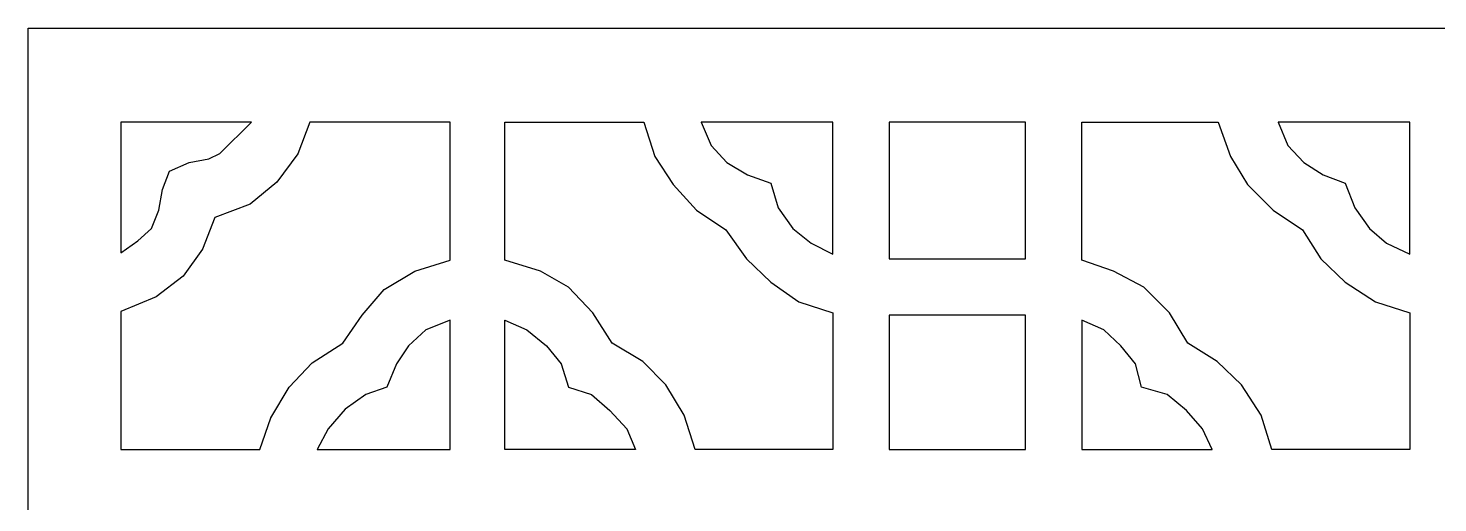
# Model space of a CAD drawing. Header units: centimetres. Extents: x 18.13 to 27, y 0.12 to 9.
# Drawn here: x 18.13 to 22.569, y 7.508 to 9.001 of the extents above; entities that cross this region are included whole.
import ezdxf

# ---------------------------------------------------------------- set-up
doc = ezdxf.new("R2010")
doc.units = ezdxf.units.CM
doc.header["$MEASUREMENT"] = 0
doc.layers.add('layer 1', color=7, linetype='Continuous')

msp = doc.modelspace()

# ---------------------------------------------------------------- linework, layer by layer
at = {"layer": 'layer 1', "color": 250}
for points, knots in [([(18.13026, 9.00077), (18.13026, 9.00077), (18.13026, 0.12357), (18.13026, 0.12357), (18.13026, 0.12357), (18.13026, 0.12357), (26.99977, 0.12357), (26.99977, 0.12357), (26.99977, 0.12357), (26.99977, 0.12357), (26.99977, 9.00077), (26.99977, 9.00077), (26.99977, 9.00077), (26.99977, 9.00077), (18.13026, 9.00077), (18.13026, 9.00077)], [0, 0, 0, 0, 0.2, 0.2, 0.2, 0.2, 0.4, 0.4, 0.4, 0.4, 0.6, 0.6, 0.6, 0.6, 1, 1, 1, 1]), ([(18.85981, 7.67608), (18.85981, 7.67608), (18.42207, 7.67608), (18.42207, 7.67608), (18.42207, 7.67608), (18.42207, 7.67608), (18.42207, 8.10999), (18.42207, 8.10999), (18.42207, 8.10999), (18.42207, 8.10999), (18.53341, 8.15606), (18.53341, 8.15606), (18.53341, 8.15606), (18.53341, 8.15606), (18.61791, 8.22132), (18.61791, 8.22132), (18.61791, 8.22132), (18.61791, 8.22132), (18.67935, 8.3058), (18.67935, 8.3058), (18.67935, 8.3058), (18.67935, 8.3058), (18.71774, 8.40562), (18.71774, 8.40562), (18.71774, 8.40562), (18.71774, 8.40562), (18.82906, 8.4479), (18.82906, 8.4479), (18.82906, 8.4479), (18.82906, 8.4479), (18.91356, 8.51699), (18.91356, 8.51699), (18.91356, 8.51699), (18.91356, 8.51699), (18.97885, 8.60529), (18.97885, 8.60529), (18.97885, 8.60529), (18.97885, 8.60529), (19.01722, 8.7051), (19.01722, 8.7051), (19.01722, 8.7051), (19.01722, 8.7051), (19.45879, 8.7051), (19.45879, 8.7051), (19.45879, 8.7051), (19.45879, 8.7051), (19.45879, 8.27123), (19.45879, 8.27123), (19.45879, 8.27123), (19.45879, 8.27123), (19.34742, 8.23668), (19.34742, 8.23668), (19.34742, 8.23668), (19.34742, 8.23668), (19.25143, 8.17909), (19.25143, 8.17909), (19.25143, 8.17909), (19.25143, 8.17909), (19.18233, 8.09846), (19.18233, 8.09846), (19.18233, 8.09846), (19.18233, 8.09846), (19.12088, 8.01015), (19.12088, 8.01015), (19.12088, 8.01015), (19.12088, 8.01015), (19.02491, 7.94874), (19.02491, 7.94874), (19.02491, 7.94874), (19.02491, 7.94874), (18.95194, 7.87193), (18.95194, 7.87193), (18.95194, 7.87193), (18.95194, 7.87193), (18.89436, 7.77593), (18.89436, 7.77593), (18.89436, 7.77593), (18.89436, 7.77593), (18.85981, 7.67608), (18.85981, 7.67608)], [0, 0, 0, 0, 0.047619, 0.047619, 0.047619, 0.047619, 0.0952381, 0.0952381, 0.0952381, 0.0952381, 0.1428571, 0.1428571, 0.1428571, 0.1428571, 0.1904762, 0.1904762, 0.1904762, 0.1904762, 0.2380952, 0.2380952, 0.2380952, 0.2380952, 0.2857143, 0.2857143, 0.2857143, 0.2857143, 0.3333333, 0.3333333, 0.3333333, 0.3333333, 0.3809524, 0.3809524, 0.3809524, 0.3809524, 0.4285714, 0.4285714, 0.4285714, 0.4285714, 0.4761905, 0.4761905, 0.4761905, 0.4761905, 0.5238095, 0.5238095, 0.5238095, 0.5238095, 0.5714286, 0.5714286, 0.5714286, 0.5714286, 0.6190476, 0.6190476, 0.6190476, 0.6190476, 0.6666667, 0.6666667, 0.6666667, 0.6666667, 0.7142857, 0.7142857, 0.7142857, 0.7142857, 0.7619048, 0.7619048, 0.7619048, 0.7619048, 0.8095238, 0.8095238, 0.8095238, 0.8095238, 0.8571429, 0.8571429, 0.8571429, 0.8571429, 0.9047619, 0.9047619, 0.9047619, 0.9047619, 1, 1, 1, 1]), ([(18.42207, 8.2943), (18.42207, 8.2943), (18.42207, 8.7051), (18.42207, 8.7051), (18.42207, 8.7051), (18.42207, 8.7051), (18.83292, 8.7051), (18.83292, 8.7051), (18.83292, 8.7051), (18.83292, 8.7051), (18.73419, 8.60638), (18.73419, 8.60638), (18.73419, 8.60638), (18.73419, 8.60638), (18.69855, 8.58994), (18.69855, 8.58994), (18.69855, 8.58994), (18.69855, 8.58994), (18.63708, 8.57841), (18.63708, 8.57841), (18.63708, 8.57841), (18.63708, 8.57841), (18.57564, 8.55153), (18.57564, 8.55153), (18.57564, 8.55153), (18.57564, 8.55153), (18.55265, 8.49396), (18.55265, 8.49396), (18.55265, 8.49396), (18.55265, 8.49396), (18.5411, 8.42869), (18.5411, 8.42869), (18.5411, 8.42869), (18.5411, 8.42869), (18.51808, 8.37108), (18.51808, 8.37108), (18.51808, 8.37108), (18.51808, 8.37108), (18.47582, 8.33265), (18.47582, 8.33265), (18.47582, 8.33265), (18.47582, 8.33265), (18.42207, 8.2943), (18.42207, 8.2943)], [0, 0, 0, 0, 0.0833333, 0.0833333, 0.0833333, 0.0833333, 0.1666667, 0.1666667, 0.1666667, 0.1666667, 0.25, 0.25, 0.25, 0.25, 0.3333333, 0.3333333, 0.3333333, 0.3333333, 0.4166667, 0.4166667, 0.4166667, 0.4166667, 0.5, 0.5, 0.5, 0.5, 0.5833333, 0.5833333, 0.5833333, 0.5833333, 0.6666667, 0.6666667, 0.6666667, 0.6666667, 0.75, 0.75, 0.75, 0.75, 0.8333333, 0.8333333, 0.8333333, 0.8333333, 1, 1, 1, 1]), ([(20.23055, 7.67608), (20.23055, 7.67608), (20.66442, 7.67608), (20.66442, 7.67608), (20.66442, 7.67608), (20.66442, 7.67608), (20.66442, 8.10613), (20.66442, 8.10613), (20.66442, 8.10613), (20.66442, 8.10613), (20.55692, 8.14072), (20.55692, 8.14072), (20.55692, 8.14072), (20.55692, 8.14072), (20.46861, 8.20213), (20.46861, 8.20213), (20.46861, 8.20213), (20.46861, 8.20213), (20.3918, 8.2751), (20.3918, 8.2751), (20.3918, 8.2751), (20.3918, 8.2751), (20.32654, 8.36727), (20.32654, 8.36727), (20.32654, 8.36727), (20.32654, 8.36727), (20.23439, 8.42869), (20.23439, 8.42869), (20.23439, 8.42869), (20.23439, 8.42869), (20.16144, 8.5093), (20.16144, 8.5093), (20.16144, 8.5093), (20.16144, 8.5093), (20.10382, 8.59763), (20.10382, 8.59763), (20.10382, 8.59763), (20.10382, 8.59763), (20.06927, 8.7051), (20.06927, 8.7051), (20.06927, 8.7051), (20.06927, 8.7051), (19.63155, 8.7051), (19.63155, 8.7051), (19.63155, 8.7051), (19.63155, 8.7051), (19.63155, 8.27123), (19.63155, 8.27123), (19.63155, 8.27123), (19.63155, 8.27123), (19.74293, 8.23668), (19.74293, 8.23668), (19.74293, 8.23668), (19.74293, 8.23668), (19.83119, 8.1868), (19.83119, 8.1868), (19.83119, 8.1868), (19.83119, 8.1868), (19.90802, 8.10613), (19.90802, 8.10613), (19.90802, 8.10613), (19.90802, 8.10613), (19.96948, 8.01015), (19.96948, 8.01015), (19.96948, 8.01015), (19.96948, 8.01015), (20.06541, 7.95256), (20.06541, 7.95256), (20.06541, 7.95256), (20.06541, 7.95256), (20.13838, 7.87961), (20.13838, 7.87961), (20.13838, 7.87961), (20.13838, 7.87961), (20.19595, 7.78361), (20.19595, 7.78361), (20.19595, 7.78361), (20.19595, 7.78361), (20.23055, 7.67608), (20.23055, 7.67608)], [0, 0, 0, 0, 0.047619, 0.047619, 0.047619, 0.047619, 0.0952381, 0.0952381, 0.0952381, 0.0952381, 0.1428571, 0.1428571, 0.1428571, 0.1428571, 0.1904762, 0.1904762, 0.1904762, 0.1904762, 0.2380952, 0.2380952, 0.2380952, 0.2380952, 0.2857143, 0.2857143, 0.2857143, 0.2857143, 0.3333333, 0.3333333, 0.3333333, 0.3333333, 0.3809524, 0.3809524, 0.3809524, 0.3809524, 0.4285714, 0.4285714, 0.4285714, 0.4285714, 0.4761905, 0.4761905, 0.4761905, 0.4761905, 0.5238095, 0.5238095, 0.5238095, 0.5238095, 0.5714286, 0.5714286, 0.5714286, 0.5714286, 0.6190476, 0.6190476, 0.6190476, 0.6190476, 0.6666667, 0.6666667, 0.6666667, 0.6666667, 0.7142857, 0.7142857, 0.7142857, 0.7142857, 0.7619048, 0.7619048, 0.7619048, 0.7619048, 0.8095238, 0.8095238, 0.8095238, 0.8095238, 0.8571429, 0.8571429, 0.8571429, 0.8571429, 0.9047619, 0.9047619, 0.9047619, 0.9047619, 1, 1, 1, 1]), ([(20.66442, 8.29046), (20.66442, 8.29046), (20.59531, 8.32501), (20.59531, 8.32501), (20.59531, 8.32501), (20.59531, 8.32501), (20.53769, 8.37108), (20.53769, 8.37108), (20.53769, 8.37108), (20.53769, 8.37108), (20.49165, 8.43638), (20.49165, 8.43638), (20.49165, 8.43638), (20.49165, 8.43638), (20.46861, 8.51312), (20.46861, 8.51312), (20.46861, 8.51312), (20.46861, 8.51312), (20.39563, 8.54002), (20.39563, 8.54002), (20.39563, 8.54002), (20.39563, 8.54002), (20.33038, 8.57841), (20.33038, 8.57841), (20.33038, 8.57841), (20.33038, 8.57841), (20.28046, 8.63219), (20.28046, 8.63219), (20.28046, 8.63219), (20.28046, 8.63219), (20.24973, 8.7051), (20.24973, 8.7051), (20.24973, 8.7051), (20.24973, 8.7051), (20.66442, 8.7051), (20.66442, 8.7051), (20.66442, 8.7051), (20.66442, 8.7051), (20.66442, 8.29046), (20.66442, 8.29046)], [0, 0, 0, 0, 0.0909091, 0.0909091, 0.0909091, 0.0909091, 0.1818182, 0.1818182, 0.1818182, 0.1818182, 0.2727273, 0.2727273, 0.2727273, 0.2727273, 0.3636364, 0.3636364, 0.3636364, 0.3636364, 0.4545455, 0.4545455, 0.4545455, 0.4545455, 0.5454545, 0.5454545, 0.5454545, 0.5454545, 0.6363636, 0.6363636, 0.6363636, 0.6363636, 0.7272727, 0.7272727, 0.7272727, 0.7272727, 0.8181818, 0.8181818, 0.8181818, 0.8181818, 1, 1, 1, 1]), ([(21.27103, 8.7051), (21.27103, 8.7051), (21.27103, 8.2751), (21.27103, 8.2751), (21.27103, 8.2751), (21.27103, 8.2751), (20.84102, 8.2751), (20.84102, 8.2751), (20.84102, 8.2751), (20.84102, 8.2751), (20.84102, 8.7051), (20.84102, 8.7051), (20.84102, 8.7051), (20.84102, 8.7051), (21.27103, 8.7051), (21.27103, 8.7051)], [0, 0, 0, 0, 0.2, 0.2, 0.2, 0.2, 0.4, 0.4, 0.4, 0.4, 0.6, 0.6, 0.6, 0.6, 1, 1, 1, 1]), ([(22.48053, 8.10613), (22.48053, 8.10613), (22.37303, 8.14072), (22.37303, 8.14072), (22.37303, 8.14072), (22.37303, 8.14072), (22.27707, 8.20213), (22.27707, 8.20213), (22.27707, 8.20213), (22.27707, 8.20213), (22.20023, 8.2751), (22.20023, 8.2751), (22.20023, 8.2751), (22.20023, 8.2751), (22.14269, 8.36727), (22.14269, 8.36727), (22.14269, 8.36727), (22.14269, 8.36727), (22.0505, 8.42869), (22.0505, 8.42869), (22.0505, 8.42869), (22.0505, 8.42869), (21.96987, 8.5093), (21.96987, 8.5093), (21.96987, 8.5093), (21.96987, 8.5093), (21.9161, 8.59763), (21.9161, 8.59763), (21.9161, 8.59763), (21.9161, 8.59763), (21.87771, 8.7051), (21.87771, 8.7051), (21.87771, 8.7051), (21.87771, 8.7051), (21.44771, 8.7051), (21.44771, 8.7051), (21.44771, 8.7051), (21.44771, 8.7051), (21.44771, 8.27123), (21.44771, 8.27123), (21.44771, 8.27123), (21.44771, 8.27123), (21.54752, 8.23668), (21.54752, 8.23668), (21.54752, 8.23668), (21.54752, 8.23668), (21.64349, 8.1868), (21.64349, 8.1868), (21.64349, 8.1868), (21.64349, 8.1868), (21.72414, 8.10613), (21.72414, 8.10613), (21.72414, 8.10613), (21.72414, 8.10613), (21.78175, 8.01015), (21.78175, 8.01015), (21.78175, 8.01015), (21.78175, 8.01015), (21.87388, 7.95256), (21.87388, 7.95256), (21.87388, 7.95256), (21.87388, 7.95256), (21.95068, 7.87961), (21.95068, 7.87961), (21.95068, 7.87961), (21.95068, 7.87961), (22.01213, 7.78361), (22.01213, 7.78361), (22.01213, 7.78361), (22.01213, 7.78361), (22.04663, 7.67608), (22.04663, 7.67608), (22.04663, 7.67608), (22.04663, 7.67608), (22.48053, 7.67608), (22.48053, 7.67608), (22.48053, 7.67608), (22.48053, 7.67608), (22.48053, 8.10613), (22.48053, 8.10613)], [0, 0, 0, 0, 0.047619, 0.047619, 0.047619, 0.047619, 0.0952381, 0.0952381, 0.0952381, 0.0952381, 0.1428571, 0.1428571, 0.1428571, 0.1428571, 0.1904762, 0.1904762, 0.1904762, 0.1904762, 0.2380952, 0.2380952, 0.2380952, 0.2380952, 0.2857143, 0.2857143, 0.2857143, 0.2857143, 0.3333333, 0.3333333, 0.3333333, 0.3333333, 0.3809524, 0.3809524, 0.3809524, 0.3809524, 0.4285714, 0.4285714, 0.4285714, 0.4285714, 0.4761905, 0.4761905, 0.4761905, 0.4761905, 0.5238095, 0.5238095, 0.5238095, 0.5238095, 0.5714286, 0.5714286, 0.5714286, 0.5714286, 0.6190476, 0.6190476, 0.6190476, 0.6190476, 0.6666667, 0.6666667, 0.6666667, 0.6666667, 0.7142857, 0.7142857, 0.7142857, 0.7142857, 0.7619048, 0.7619048, 0.7619048, 0.7619048, 0.8095238, 0.8095238, 0.8095238, 0.8095238, 0.8571429, 0.8571429, 0.8571429, 0.8571429, 0.9047619, 0.9047619, 0.9047619, 0.9047619, 1, 1, 1, 1]), ([(22.48053, 8.7051), (22.48053, 8.7051), (22.48053, 8.29046), (22.48053, 8.29046), (22.48053, 8.29046), (22.48053, 8.29046), (22.40759, 8.32501), (22.40759, 8.32501), (22.40759, 8.32501), (22.40759, 8.32501), (22.35384, 8.37108), (22.35384, 8.37108), (22.35384, 8.37108), (22.35384, 8.37108), (22.30775, 8.43638), (22.30775, 8.43638), (22.30775, 8.43638), (22.30775, 8.43638), (22.27707, 8.51312), (22.27707, 8.51312), (22.27707, 8.51312), (22.27707, 8.51312), (22.20792, 8.54002), (22.20792, 8.54002), (22.20792, 8.54002), (22.20792, 8.54002), (22.14648, 8.57841), (22.14648, 8.57841), (22.14648, 8.57841), (22.14648, 8.57841), (22.09659, 8.63219), (22.09659, 8.63219), (22.09659, 8.63219), (22.09659, 8.63219), (22.06588, 8.7051), (22.06588, 8.7051), (22.06588, 8.7051), (22.06588, 8.7051), (22.48053, 8.7051), (22.48053, 8.7051)], [0, 0, 0, 0, 0.0909091, 0.0909091, 0.0909091, 0.0909091, 0.1818182, 0.1818182, 0.1818182, 0.1818182, 0.2727273, 0.2727273, 0.2727273, 0.2727273, 0.3636364, 0.3636364, 0.3636364, 0.3636364, 0.4545455, 0.4545455, 0.4545455, 0.4545455, 0.5454545, 0.5454545, 0.5454545, 0.5454545, 0.6363636, 0.6363636, 0.6363636, 0.6363636, 0.7272727, 0.7272727, 0.7272727, 0.7272727, 0.8181818, 0.8181818, 0.8181818, 0.8181818, 1, 1, 1, 1]), ([(19.04026, 7.67608), (19.04026, 7.67608), (19.07481, 7.74137), (19.07481, 7.74137), (19.07481, 7.74137), (19.07481, 7.74137), (19.12858, 7.80281), (19.12858, 7.80281), (19.12858, 7.80281), (19.12858, 7.80281), (19.19384, 7.84887), (19.19384, 7.84887), (19.19384, 7.84887), (19.19384, 7.84887), (19.25913, 7.87193), (19.25913, 7.87193), (19.25913, 7.87193), (19.25913, 7.87193), (19.28981, 7.9449), (19.28981, 7.9449), (19.28981, 7.9449), (19.28981, 7.9449), (19.32823, 8.00246), (19.32823, 8.00246), (19.32823, 8.00246), (19.32823, 8.00246), (19.382, 8.05238), (19.382, 8.05238), (19.382, 8.05238), (19.382, 8.05238), (19.45879, 8.0831), (19.45879, 8.0831), (19.45879, 8.0831), (19.45879, 8.0831), (19.45879, 7.67608), (19.45879, 7.67608), (19.45879, 7.67608), (19.45879, 7.67608), (19.04026, 7.67608), (19.04026, 7.67608)], [0, 0, 0, 0, 0.0909091, 0.0909091, 0.0909091, 0.0909091, 0.1818182, 0.1818182, 0.1818182, 0.1818182, 0.2727273, 0.2727273, 0.2727273, 0.2727273, 0.3636364, 0.3636364, 0.3636364, 0.3636364, 0.4545455, 0.4545455, 0.4545455, 0.4545455, 0.5454545, 0.5454545, 0.5454545, 0.5454545, 0.6363636, 0.6363636, 0.6363636, 0.6363636, 0.7272727, 0.7272727, 0.7272727, 0.7272727, 0.8181818, 0.8181818, 0.8181818, 0.8181818, 1, 1, 1, 1]), ([(19.63155, 8.0831), (19.63155, 8.0831), (19.63155, 7.67608), (19.63155, 7.67608), (19.63155, 7.67608), (19.63155, 7.67608), (20.04239, 7.67608), (20.04239, 7.67608), (20.04239, 7.67608), (20.04239, 7.67608), (20.01551, 7.74137), (20.01551, 7.74137), (20.01551, 7.74137), (20.01551, 7.74137), (19.96178, 7.79899), (19.96178, 7.79899), (19.96178, 7.79899), (19.96178, 7.79899), (19.90418, 7.84887), (19.90418, 7.84887), (19.90418, 7.84887), (19.90418, 7.84887), (19.83119, 7.87193), (19.83119, 7.87193), (19.83119, 7.87193), (19.83119, 7.87193), (19.80818, 7.9449), (19.80818, 7.9449), (19.80818, 7.9449), (19.80818, 7.9449), (19.76209, 8.00246), (19.76209, 8.00246), (19.76209, 8.00246), (19.76209, 8.00246), (19.7007, 8.05238), (19.7007, 8.05238), (19.7007, 8.05238), (19.7007, 8.05238), (19.63155, 8.0831), (19.63155, 8.0831)], [0, 0, 0, 0, 0.0909091, 0.0909091, 0.0909091, 0.0909091, 0.1818182, 0.1818182, 0.1818182, 0.1818182, 0.2727273, 0.2727273, 0.2727273, 0.2727273, 0.3636364, 0.3636364, 0.3636364, 0.3636364, 0.4545455, 0.4545455, 0.4545455, 0.4545455, 0.5454545, 0.5454545, 0.5454545, 0.5454545, 0.6363636, 0.6363636, 0.6363636, 0.6363636, 0.7272727, 0.7272727, 0.7272727, 0.7272727, 0.8181818, 0.8181818, 0.8181818, 0.8181818, 1, 1, 1, 1]), ([(21.27103, 8.09846), (21.27103, 8.09846), (21.27103, 7.67608), (21.27103, 7.67608), (21.27103, 7.67608), (21.27103, 7.67608), (20.84102, 7.67608), (20.84102, 7.67608), (20.84102, 7.67608), (20.84102, 7.67608), (20.84102, 8.09846), (20.84102, 8.09846), (20.84102, 8.09846), (20.84102, 8.09846), (21.27103, 8.09846), (21.27103, 8.09846)], [0, 0, 0, 0, 0.2, 0.2, 0.2, 0.2, 0.4, 0.4, 0.4, 0.4, 0.6, 0.6, 0.6, 0.6, 1, 1, 1, 1]), ([(21.44771, 7.67608), (21.44771, 7.67608), (21.44771, 8.0831), (21.44771, 8.0831), (21.44771, 8.0831), (21.44771, 8.0831), (21.5168, 8.05238), (21.5168, 8.05238), (21.5168, 8.05238), (21.5168, 8.05238), (21.57057, 8.00246), (21.57057, 8.00246), (21.57057, 8.00246), (21.57057, 8.00246), (21.61664, 7.9449), (21.61664, 7.9449), (21.61664, 7.9449), (21.61664, 7.9449), (21.63585, 7.87193), (21.63585, 7.87193), (21.63585, 7.87193), (21.63585, 7.87193), (21.71649, 7.84887), (21.71649, 7.84887), (21.71649, 7.84887), (21.71649, 7.84887), (21.77786, 7.79899), (21.77786, 7.79899), (21.77786, 7.79899), (21.77786, 7.79899), (21.82781, 7.74137), (21.82781, 7.74137), (21.82781, 7.74137), (21.82781, 7.74137), (21.85852, 7.67608), (21.85852, 7.67608), (21.85852, 7.67608), (21.85852, 7.67608), (21.44771, 7.67608), (21.44771, 7.67608)], [0, 0, 0, 0, 0.0909091, 0.0909091, 0.0909091, 0.0909091, 0.1818182, 0.1818182, 0.1818182, 0.1818182, 0.2727273, 0.2727273, 0.2727273, 0.2727273, 0.3636364, 0.3636364, 0.3636364, 0.3636364, 0.4545455, 0.4545455, 0.4545455, 0.4545455, 0.5454545, 0.5454545, 0.5454545, 0.5454545, 0.6363636, 0.6363636, 0.6363636, 0.6363636, 0.7272727, 0.7272727, 0.7272727, 0.7272727, 0.8181818, 0.8181818, 0.8181818, 0.8181818, 1, 1, 1, 1])]:
    msp.add_open_spline(points, degree=3, knots=knots, dxfattribs=at)
at = {"layer": 'layer 1', "lineweight": 9}
for points, knots in [([(18.13026, 9.00077), (18.13026, 9.00077), (18.13026, 0.12357), (18.13026, 0.12357), (18.13026, 0.12357), (18.13026, 0.12357), (26.99977, 0.12357), (26.99977, 0.12357), (26.99977, 0.12357), (26.99977, 0.12357), (26.99977, 9.00077), (26.99977, 9.00077), (26.99977, 9.00077), (26.99977, 9.00077), (18.13026, 9.00077), (18.13026, 9.00077)], [0, 0, 0, 0, 0.2, 0.2, 0.2, 0.2, 0.4, 0.4, 0.4, 0.4, 0.6, 0.6, 0.6, 0.6, 1, 1, 1, 1]), ([(18.85981, 7.67608), (18.85981, 7.67608), (18.42207, 7.67608), (18.42207, 7.67608), (18.42207, 7.67608), (18.42207, 7.67608), (18.42207, 8.10999), (18.42207, 8.10999), (18.42207, 8.10999), (18.42207, 8.10999), (18.53341, 8.15606), (18.53341, 8.15606), (18.53341, 8.15606), (18.53341, 8.15606), (18.61791, 8.22132), (18.61791, 8.22132), (18.61791, 8.22132), (18.61791, 8.22132), (18.67935, 8.3058), (18.67935, 8.3058), (18.67935, 8.3058), (18.67935, 8.3058), (18.71774, 8.40562), (18.71774, 8.40562), (18.71774, 8.40562), (18.71774, 8.40562), (18.82906, 8.4479), (18.82906, 8.4479), (18.82906, 8.4479), (18.82906, 8.4479), (18.91356, 8.51699), (18.91356, 8.51699), (18.91356, 8.51699), (18.91356, 8.51699), (18.97885, 8.60529), (18.97885, 8.60529), (18.97885, 8.60529), (18.97885, 8.60529), (19.01722, 8.7051), (19.01722, 8.7051), (19.01722, 8.7051), (19.01722, 8.7051), (19.45879, 8.7051), (19.45879, 8.7051), (19.45879, 8.7051), (19.45879, 8.7051), (19.45879, 8.27123), (19.45879, 8.27123), (19.45879, 8.27123), (19.45879, 8.27123), (19.34742, 8.23668), (19.34742, 8.23668), (19.34742, 8.23668), (19.34742, 8.23668), (19.25143, 8.17909), (19.25143, 8.17909), (19.25143, 8.17909), (19.25143, 8.17909), (19.18233, 8.09846), (19.18233, 8.09846), (19.18233, 8.09846), (19.18233, 8.09846), (19.12088, 8.01015), (19.12088, 8.01015), (19.12088, 8.01015), (19.12088, 8.01015), (19.02491, 7.94874), (19.02491, 7.94874), (19.02491, 7.94874), (19.02491, 7.94874), (18.95194, 7.87193), (18.95194, 7.87193), (18.95194, 7.87193), (18.95194, 7.87193), (18.89436, 7.77593), (18.89436, 7.77593), (18.89436, 7.77593), (18.89436, 7.77593), (18.85981, 7.67608), (18.85981, 7.67608)], [0, 0, 0, 0, 0.047619, 0.047619, 0.047619, 0.047619, 0.0952381, 0.0952381, 0.0952381, 0.0952381, 0.1428571, 0.1428571, 0.1428571, 0.1428571, 0.1904762, 0.1904762, 0.1904762, 0.1904762, 0.2380952, 0.2380952, 0.2380952, 0.2380952, 0.2857143, 0.2857143, 0.2857143, 0.2857143, 0.3333333, 0.3333333, 0.3333333, 0.3333333, 0.3809524, 0.3809524, 0.3809524, 0.3809524, 0.4285714, 0.4285714, 0.4285714, 0.4285714, 0.4761905, 0.4761905, 0.4761905, 0.4761905, 0.5238095, 0.5238095, 0.5238095, 0.5238095, 0.5714286, 0.5714286, 0.5714286, 0.5714286, 0.6190476, 0.6190476, 0.6190476, 0.6190476, 0.6666667, 0.6666667, 0.6666667, 0.6666667, 0.7142857, 0.7142857, 0.7142857, 0.7142857, 0.7619048, 0.7619048, 0.7619048, 0.7619048, 0.8095238, 0.8095238, 0.8095238, 0.8095238, 0.8571429, 0.8571429, 0.8571429, 0.8571429, 0.9047619, 0.9047619, 0.9047619, 0.9047619, 1, 1, 1, 1]), ([(18.42207, 8.2943), (18.42207, 8.2943), (18.42207, 8.7051), (18.42207, 8.7051), (18.42207, 8.7051), (18.42207, 8.7051), (18.83292, 8.7051), (18.83292, 8.7051), (18.83292, 8.7051), (18.83292, 8.7051), (18.73419, 8.60638), (18.73419, 8.60638), (18.73419, 8.60638), (18.73419, 8.60638), (18.69855, 8.58994), (18.69855, 8.58994), (18.69855, 8.58994), (18.69855, 8.58994), (18.63708, 8.57841), (18.63708, 8.57841), (18.63708, 8.57841), (18.63708, 8.57841), (18.57564, 8.55153), (18.57564, 8.55153), (18.57564, 8.55153), (18.57564, 8.55153), (18.55265, 8.49396), (18.55265, 8.49396), (18.55265, 8.49396), (18.55265, 8.49396), (18.5411, 8.42869), (18.5411, 8.42869), (18.5411, 8.42869), (18.5411, 8.42869), (18.51808, 8.37108), (18.51808, 8.37108), (18.51808, 8.37108), (18.51808, 8.37108), (18.47582, 8.33265), (18.47582, 8.33265), (18.47582, 8.33265), (18.47582, 8.33265), (18.42207, 8.2943), (18.42207, 8.2943)], [0, 0, 0, 0, 0.0833333, 0.0833333, 0.0833333, 0.0833333, 0.1666667, 0.1666667, 0.1666667, 0.1666667, 0.25, 0.25, 0.25, 0.25, 0.3333333, 0.3333333, 0.3333333, 0.3333333, 0.4166667, 0.4166667, 0.4166667, 0.4166667, 0.5, 0.5, 0.5, 0.5, 0.5833333, 0.5833333, 0.5833333, 0.5833333, 0.6666667, 0.6666667, 0.6666667, 0.6666667, 0.75, 0.75, 0.75, 0.75, 0.8333333, 0.8333333, 0.8333333, 0.8333333, 1, 1, 1, 1]), ([(20.23055, 7.67608), (20.23055, 7.67608), (20.66442, 7.67608), (20.66442, 7.67608), (20.66442, 7.67608), (20.66442, 7.67608), (20.66442, 8.10613), (20.66442, 8.10613), (20.66442, 8.10613), (20.66442, 8.10613), (20.55692, 8.14072), (20.55692, 8.14072), (20.55692, 8.14072), (20.55692, 8.14072), (20.46861, 8.20213), (20.46861, 8.20213), (20.46861, 8.20213), (20.46861, 8.20213), (20.3918, 8.2751), (20.3918, 8.2751), (20.3918, 8.2751), (20.3918, 8.2751), (20.32654, 8.36727), (20.32654, 8.36727), (20.32654, 8.36727), (20.32654, 8.36727), (20.23439, 8.42869), (20.23439, 8.42869), (20.23439, 8.42869), (20.23439, 8.42869), (20.16144, 8.5093), (20.16144, 8.5093), (20.16144, 8.5093), (20.16144, 8.5093), (20.10382, 8.59763), (20.10382, 8.59763), (20.10382, 8.59763), (20.10382, 8.59763), (20.06927, 8.7051), (20.06927, 8.7051), (20.06927, 8.7051), (20.06927, 8.7051), (19.63155, 8.7051), (19.63155, 8.7051), (19.63155, 8.7051), (19.63155, 8.7051), (19.63155, 8.27123), (19.63155, 8.27123), (19.63155, 8.27123), (19.63155, 8.27123), (19.74293, 8.23668), (19.74293, 8.23668), (19.74293, 8.23668), (19.74293, 8.23668), (19.83119, 8.1868), (19.83119, 8.1868), (19.83119, 8.1868), (19.83119, 8.1868), (19.90802, 8.10613), (19.90802, 8.10613), (19.90802, 8.10613), (19.90802, 8.10613), (19.96948, 8.01015), (19.96948, 8.01015), (19.96948, 8.01015), (19.96948, 8.01015), (20.06541, 7.95256), (20.06541, 7.95256), (20.06541, 7.95256), (20.06541, 7.95256), (20.13838, 7.87961), (20.13838, 7.87961), (20.13838, 7.87961), (20.13838, 7.87961), (20.19595, 7.78361), (20.19595, 7.78361), (20.19595, 7.78361), (20.19595, 7.78361), (20.23055, 7.67608), (20.23055, 7.67608)], [0, 0, 0, 0, 0.047619, 0.047619, 0.047619, 0.047619, 0.0952381, 0.0952381, 0.0952381, 0.0952381, 0.1428571, 0.1428571, 0.1428571, 0.1428571, 0.1904762, 0.1904762, 0.1904762, 0.1904762, 0.2380952, 0.2380952, 0.2380952, 0.2380952, 0.2857143, 0.2857143, 0.2857143, 0.2857143, 0.3333333, 0.3333333, 0.3333333, 0.3333333, 0.3809524, 0.3809524, 0.3809524, 0.3809524, 0.4285714, 0.4285714, 0.4285714, 0.4285714, 0.4761905, 0.4761905, 0.4761905, 0.4761905, 0.5238095, 0.5238095, 0.5238095, 0.5238095, 0.5714286, 0.5714286, 0.5714286, 0.5714286, 0.6190476, 0.6190476, 0.6190476, 0.6190476, 0.6666667, 0.6666667, 0.6666667, 0.6666667, 0.7142857, 0.7142857, 0.7142857, 0.7142857, 0.7619048, 0.7619048, 0.7619048, 0.7619048, 0.8095238, 0.8095238, 0.8095238, 0.8095238, 0.8571429, 0.8571429, 0.8571429, 0.8571429, 0.9047619, 0.9047619, 0.9047619, 0.9047619, 1, 1, 1, 1]), ([(20.66442, 8.29046), (20.66442, 8.29046), (20.59531, 8.32501), (20.59531, 8.32501), (20.59531, 8.32501), (20.59531, 8.32501), (20.53769, 8.37108), (20.53769, 8.37108), (20.53769, 8.37108), (20.53769, 8.37108), (20.49165, 8.43638), (20.49165, 8.43638), (20.49165, 8.43638), (20.49165, 8.43638), (20.46861, 8.51312), (20.46861, 8.51312), (20.46861, 8.51312), (20.46861, 8.51312), (20.39563, 8.54002), (20.39563, 8.54002), (20.39563, 8.54002), (20.39563, 8.54002), (20.33038, 8.57841), (20.33038, 8.57841), (20.33038, 8.57841), (20.33038, 8.57841), (20.28046, 8.63219), (20.28046, 8.63219), (20.28046, 8.63219), (20.28046, 8.63219), (20.24973, 8.7051), (20.24973, 8.7051), (20.24973, 8.7051), (20.24973, 8.7051), (20.66442, 8.7051), (20.66442, 8.7051), (20.66442, 8.7051), (20.66442, 8.7051), (20.66442, 8.29046), (20.66442, 8.29046)], [0, 0, 0, 0, 0.0909091, 0.0909091, 0.0909091, 0.0909091, 0.1818182, 0.1818182, 0.1818182, 0.1818182, 0.2727273, 0.2727273, 0.2727273, 0.2727273, 0.3636364, 0.3636364, 0.3636364, 0.3636364, 0.4545455, 0.4545455, 0.4545455, 0.4545455, 0.5454545, 0.5454545, 0.5454545, 0.5454545, 0.6363636, 0.6363636, 0.6363636, 0.6363636, 0.7272727, 0.7272727, 0.7272727, 0.7272727, 0.8181818, 0.8181818, 0.8181818, 0.8181818, 1, 1, 1, 1]), ([(21.27103, 8.7051), (21.27103, 8.7051), (21.27103, 8.2751), (21.27103, 8.2751), (21.27103, 8.2751), (21.27103, 8.2751), (20.84102, 8.2751), (20.84102, 8.2751), (20.84102, 8.2751), (20.84102, 8.2751), (20.84102, 8.7051), (20.84102, 8.7051), (20.84102, 8.7051), (20.84102, 8.7051), (21.27103, 8.7051), (21.27103, 8.7051)], [0, 0, 0, 0, 0.2, 0.2, 0.2, 0.2, 0.4, 0.4, 0.4, 0.4, 0.6, 0.6, 0.6, 0.6, 1, 1, 1, 1]), ([(22.48053, 8.10613), (22.48053, 8.10613), (22.37303, 8.14072), (22.37303, 8.14072), (22.37303, 8.14072), (22.37303, 8.14072), (22.27707, 8.20213), (22.27707, 8.20213), (22.27707, 8.20213), (22.27707, 8.20213), (22.20023, 8.2751), (22.20023, 8.2751), (22.20023, 8.2751), (22.20023, 8.2751), (22.14269, 8.36727), (22.14269, 8.36727), (22.14269, 8.36727), (22.14269, 8.36727), (22.0505, 8.42869), (22.0505, 8.42869), (22.0505, 8.42869), (22.0505, 8.42869), (21.96987, 8.5093), (21.96987, 8.5093), (21.96987, 8.5093), (21.96987, 8.5093), (21.9161, 8.59763), (21.9161, 8.59763), (21.9161, 8.59763), (21.9161, 8.59763), (21.87771, 8.7051), (21.87771, 8.7051), (21.87771, 8.7051), (21.87771, 8.7051), (21.44771, 8.7051), (21.44771, 8.7051), (21.44771, 8.7051), (21.44771, 8.7051), (21.44771, 8.27123), (21.44771, 8.27123), (21.44771, 8.27123), (21.44771, 8.27123), (21.54752, 8.23668), (21.54752, 8.23668), (21.54752, 8.23668), (21.54752, 8.23668), (21.64349, 8.1868), (21.64349, 8.1868), (21.64349, 8.1868), (21.64349, 8.1868), (21.72414, 8.10613), (21.72414, 8.10613), (21.72414, 8.10613), (21.72414, 8.10613), (21.78175, 8.01015), (21.78175, 8.01015), (21.78175, 8.01015), (21.78175, 8.01015), (21.87388, 7.95256), (21.87388, 7.95256), (21.87388, 7.95256), (21.87388, 7.95256), (21.95068, 7.87961), (21.95068, 7.87961), (21.95068, 7.87961), (21.95068, 7.87961), (22.01213, 7.78361), (22.01213, 7.78361), (22.01213, 7.78361), (22.01213, 7.78361), (22.04663, 7.67608), (22.04663, 7.67608), (22.04663, 7.67608), (22.04663, 7.67608), (22.48053, 7.67608), (22.48053, 7.67608), (22.48053, 7.67608), (22.48053, 7.67608), (22.48053, 8.10613), (22.48053, 8.10613)], [0, 0, 0, 0, 0.047619, 0.047619, 0.047619, 0.047619, 0.0952381, 0.0952381, 0.0952381, 0.0952381, 0.1428571, 0.1428571, 0.1428571, 0.1428571, 0.1904762, 0.1904762, 0.1904762, 0.1904762, 0.2380952, 0.2380952, 0.2380952, 0.2380952, 0.2857143, 0.2857143, 0.2857143, 0.2857143, 0.3333333, 0.3333333, 0.3333333, 0.3333333, 0.3809524, 0.3809524, 0.3809524, 0.3809524, 0.4285714, 0.4285714, 0.4285714, 0.4285714, 0.4761905, 0.4761905, 0.4761905, 0.4761905, 0.5238095, 0.5238095, 0.5238095, 0.5238095, 0.5714286, 0.5714286, 0.5714286, 0.5714286, 0.6190476, 0.6190476, 0.6190476, 0.6190476, 0.6666667, 0.6666667, 0.6666667, 0.6666667, 0.7142857, 0.7142857, 0.7142857, 0.7142857, 0.7619048, 0.7619048, 0.7619048, 0.7619048, 0.8095238, 0.8095238, 0.8095238, 0.8095238, 0.8571429, 0.8571429, 0.8571429, 0.8571429, 0.9047619, 0.9047619, 0.9047619, 0.9047619, 1, 1, 1, 1]), ([(22.48053, 8.7051), (22.48053, 8.7051), (22.48053, 8.29046), (22.48053, 8.29046), (22.48053, 8.29046), (22.48053, 8.29046), (22.40759, 8.32501), (22.40759, 8.32501), (22.40759, 8.32501), (22.40759, 8.32501), (22.35384, 8.37108), (22.35384, 8.37108), (22.35384, 8.37108), (22.35384, 8.37108), (22.30775, 8.43638), (22.30775, 8.43638), (22.30775, 8.43638), (22.30775, 8.43638), (22.27707, 8.51312), (22.27707, 8.51312), (22.27707, 8.51312), (22.27707, 8.51312), (22.20792, 8.54002), (22.20792, 8.54002), (22.20792, 8.54002), (22.20792, 8.54002), (22.14648, 8.57841), (22.14648, 8.57841), (22.14648, 8.57841), (22.14648, 8.57841), (22.09659, 8.63219), (22.09659, 8.63219), (22.09659, 8.63219), (22.09659, 8.63219), (22.06588, 8.7051), (22.06588, 8.7051), (22.06588, 8.7051), (22.06588, 8.7051), (22.48053, 8.7051), (22.48053, 8.7051)], [0, 0, 0, 0, 0.0909091, 0.0909091, 0.0909091, 0.0909091, 0.1818182, 0.1818182, 0.1818182, 0.1818182, 0.2727273, 0.2727273, 0.2727273, 0.2727273, 0.3636364, 0.3636364, 0.3636364, 0.3636364, 0.4545455, 0.4545455, 0.4545455, 0.4545455, 0.5454545, 0.5454545, 0.5454545, 0.5454545, 0.6363636, 0.6363636, 0.6363636, 0.6363636, 0.7272727, 0.7272727, 0.7272727, 0.7272727, 0.8181818, 0.8181818, 0.8181818, 0.8181818, 1, 1, 1, 1]), ([(19.04026, 7.67608), (19.04026, 7.67608), (19.07481, 7.74137), (19.07481, 7.74137), (19.07481, 7.74137), (19.07481, 7.74137), (19.12858, 7.80281), (19.12858, 7.80281), (19.12858, 7.80281), (19.12858, 7.80281), (19.19384, 7.84887), (19.19384, 7.84887), (19.19384, 7.84887), (19.19384, 7.84887), (19.25913, 7.87193), (19.25913, 7.87193), (19.25913, 7.87193), (19.25913, 7.87193), (19.28981, 7.9449), (19.28981, 7.9449), (19.28981, 7.9449), (19.28981, 7.9449), (19.32823, 8.00246), (19.32823, 8.00246), (19.32823, 8.00246), (19.32823, 8.00246), (19.382, 8.05238), (19.382, 8.05238), (19.382, 8.05238), (19.382, 8.05238), (19.45879, 8.0831), (19.45879, 8.0831), (19.45879, 8.0831), (19.45879, 8.0831), (19.45879, 7.67608), (19.45879, 7.67608), (19.45879, 7.67608), (19.45879, 7.67608), (19.04026, 7.67608), (19.04026, 7.67608)], [0, 0, 0, 0, 0.0909091, 0.0909091, 0.0909091, 0.0909091, 0.1818182, 0.1818182, 0.1818182, 0.1818182, 0.2727273, 0.2727273, 0.2727273, 0.2727273, 0.3636364, 0.3636364, 0.3636364, 0.3636364, 0.4545455, 0.4545455, 0.4545455, 0.4545455, 0.5454545, 0.5454545, 0.5454545, 0.5454545, 0.6363636, 0.6363636, 0.6363636, 0.6363636, 0.7272727, 0.7272727, 0.7272727, 0.7272727, 0.8181818, 0.8181818, 0.8181818, 0.8181818, 1, 1, 1, 1]), ([(19.63155, 8.0831), (19.63155, 8.0831), (19.63155, 7.67608), (19.63155, 7.67608), (19.63155, 7.67608), (19.63155, 7.67608), (20.04239, 7.67608), (20.04239, 7.67608), (20.04239, 7.67608), (20.04239, 7.67608), (20.01551, 7.74137), (20.01551, 7.74137), (20.01551, 7.74137), (20.01551, 7.74137), (19.96178, 7.79899), (19.96178, 7.79899), (19.96178, 7.79899), (19.96178, 7.79899), (19.90418, 7.84887), (19.90418, 7.84887), (19.90418, 7.84887), (19.90418, 7.84887), (19.83119, 7.87193), (19.83119, 7.87193), (19.83119, 7.87193), (19.83119, 7.87193), (19.80818, 7.9449), (19.80818, 7.9449), (19.80818, 7.9449), (19.80818, 7.9449), (19.76209, 8.00246), (19.76209, 8.00246), (19.76209, 8.00246), (19.76209, 8.00246), (19.7007, 8.05238), (19.7007, 8.05238), (19.7007, 8.05238), (19.7007, 8.05238), (19.63155, 8.0831), (19.63155, 8.0831)], [0, 0, 0, 0, 0.0909091, 0.0909091, 0.0909091, 0.0909091, 0.1818182, 0.1818182, 0.1818182, 0.1818182, 0.2727273, 0.2727273, 0.2727273, 0.2727273, 0.3636364, 0.3636364, 0.3636364, 0.3636364, 0.4545455, 0.4545455, 0.4545455, 0.4545455, 0.5454545, 0.5454545, 0.5454545, 0.5454545, 0.6363636, 0.6363636, 0.6363636, 0.6363636, 0.7272727, 0.7272727, 0.7272727, 0.7272727, 0.8181818, 0.8181818, 0.8181818, 0.8181818, 1, 1, 1, 1]), ([(21.27103, 8.09846), (21.27103, 8.09846), (21.27103, 7.67608), (21.27103, 7.67608), (21.27103, 7.67608), (21.27103, 7.67608), (20.84102, 7.67608), (20.84102, 7.67608), (20.84102, 7.67608), (20.84102, 7.67608), (20.84102, 8.09846), (20.84102, 8.09846), (20.84102, 8.09846), (20.84102, 8.09846), (21.27103, 8.09846), (21.27103, 8.09846)], [0, 0, 0, 0, 0.2, 0.2, 0.2, 0.2, 0.4, 0.4, 0.4, 0.4, 0.6, 0.6, 0.6, 0.6, 1, 1, 1, 1]), ([(21.44771, 7.67608), (21.44771, 7.67608), (21.44771, 8.0831), (21.44771, 8.0831), (21.44771, 8.0831), (21.44771, 8.0831), (21.5168, 8.05238), (21.5168, 8.05238), (21.5168, 8.05238), (21.5168, 8.05238), (21.57057, 8.00246), (21.57057, 8.00246), (21.57057, 8.00246), (21.57057, 8.00246), (21.61664, 7.9449), (21.61664, 7.9449), (21.61664, 7.9449), (21.61664, 7.9449), (21.63585, 7.87193), (21.63585, 7.87193), (21.63585, 7.87193), (21.63585, 7.87193), (21.71649, 7.84887), (21.71649, 7.84887), (21.71649, 7.84887), (21.71649, 7.84887), (21.77786, 7.79899), (21.77786, 7.79899), (21.77786, 7.79899), (21.77786, 7.79899), (21.82781, 7.74137), (21.82781, 7.74137), (21.82781, 7.74137), (21.82781, 7.74137), (21.85852, 7.67608), (21.85852, 7.67608), (21.85852, 7.67608), (21.85852, 7.67608), (21.44771, 7.67608), (21.44771, 7.67608)], [0, 0, 0, 0, 0.0909091, 0.0909091, 0.0909091, 0.0909091, 0.1818182, 0.1818182, 0.1818182, 0.1818182, 0.2727273, 0.2727273, 0.2727273, 0.2727273, 0.3636364, 0.3636364, 0.3636364, 0.3636364, 0.4545455, 0.4545455, 0.4545455, 0.4545455, 0.5454545, 0.5454545, 0.5454545, 0.5454545, 0.6363636, 0.6363636, 0.6363636, 0.6363636, 0.7272727, 0.7272727, 0.7272727, 0.7272727, 0.8181818, 0.8181818, 0.8181818, 0.8181818, 1, 1, 1, 1])]:
    msp.add_open_spline(points, degree=3, knots=knots, dxfattribs=at)

doc.saveas('drawing.dxf')
